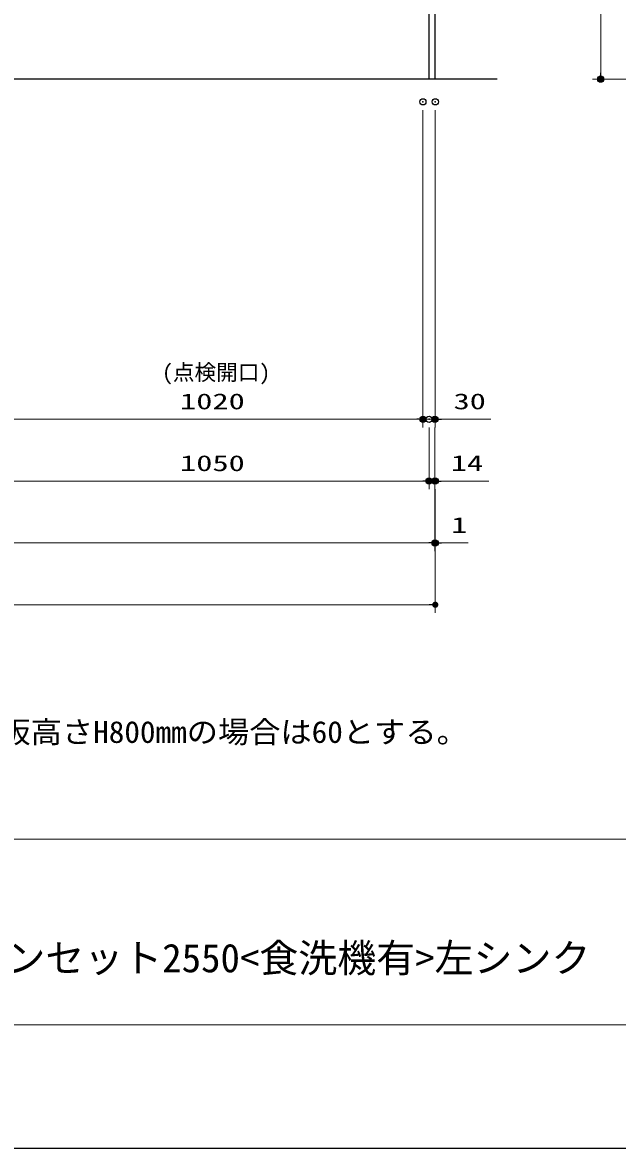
# Model space of a CAD drawing. Units: millimetres, scale not verified. Extents: x -9797 to 9797, y -4555 to 4555.
# Drawn here: x -5925 to -4482, y -4455 to -1724 of the extents above; entities that cross this region are included whole.
import ezdxf
from ezdxf.enums import TextEntityAlignment as Align

# ---------------------------------------------------------------- set-up
doc = ezdxf.new("R2010")
doc.units = ezdxf.units.MM
doc.header["$LTSCALE"] = 30
doc.header["$PDMODE"] = 32
doc.header["$PDSIZE"] = 15
for name, color, linetype, lineweight in [('0-0_0', 7, 'Continuous', 25), ('0-1_KABE', 4, 'Continuous', 25), ('0-3_寸法ﾚｲﾔｰ', 30, 'Continuous', 13), ('0-4_DEFPOINTS', 7, 'Continuous', 25), ('0-6_図面枠', 3, 'Continuous', 15)]:
    doc.layers.add(name, color=color, linetype=linetype, lineweight=lineweight)
doc.styles.add('ＭＳ ゴシック', font='')
doc.styles.get('ＭＳ ゴシック').set_extended_font_data('MS Gothic')

# ---------------------------------------------------------------- blocks, each defined once
blk = doc.blocks.new('_DOT')
at = {"layer": '0-0_0', "color": 30}
blk.add_line((-15, 0), (-30, 0), dxfattribs=at)
for points in [[(0, 0), (-15, 0), (-14.88, 1.88)], [(0, 0), (-14.88, -1.88), (-15, 0)], [(0, 0), (-14.88, 1.88), (-14.53, 3.73)], [(0, 0), (-14.53, -3.73), (-14.88, -1.88)], [(0, 0), (-14.53, 3.73), (-13.95, 5.52)], [(0, 0), (-13.95, -5.52), (-14.53, -3.73)], [(0, 0), (-13.95, 5.52), (-13.14, 7.23)], [(0, 0), (-13.14, -7.23), (-13.95, -5.52)], [(0, 0), (-13.14, 7.23), (-12.14, 8.82)], [(0, 0), (-12.14, -8.82), (-13.14, -7.23)], [(0, 0), (-12.14, 8.82), (-10.93, 10.27)], [(0, 0), (-10.93, -10.27), (-12.14, -8.82)], [(0, 0), (-10.93, 10.27), (-9.56, 11.56)], [(0, 0), (-9.56, -11.56), (-10.93, -10.27)], [(0, 0), (-9.56, 11.56), (-8.04, 12.66)], [(0, 0), (-8.04, -12.66), (-9.56, -11.56)], [(0, 0), (-8.04, 12.66), (-6.39, 13.57)], [(0, 0), (-6.39, -13.57), (-8.04, -12.66)], [(0, 0), (-6.39, 13.57), (-4.64, 14.27)], [(0, 0), (-4.64, -14.27), (-6.39, -13.57)], [(0, 0), (-4.64, 14.27), (-2.81, 14.73)], [(0, 0), (-2.81, -14.73), (-4.64, -14.27)], [(0, 0), (-2.81, 14.73), (-0.94, 14.97)], [(0, 0), (-0.94, -14.97), (-2.81, -14.73)], [(0, 0), (-0.94, 14.97), (0.94, 14.97)], [(0, 0), (0.94, -14.97), (-0.94, -14.97)], [(0, 0), (0.94, 14.97), (2.81, 14.73)], [(0, 0), (2.81, 14.73), (4.64, 14.27)], [(0, 0), (4.64, 14.27), (6.39, 13.57)], [(0, 0), (6.39, 13.57), (8.04, 12.66)], [(0, 0), (8.04, 12.66), (9.56, 11.56)], [(0, 0), (9.56, 11.56), (10.93, 10.27)], [(0, 0), (10.93, 10.27), (12.14, 8.82)], [(0, 0), (12.14, 8.82), (13.14, 7.23)], [(0, 0), (13.14, 7.23), (13.95, 5.52)], [(0, 0), (13.95, 5.52), (14.53, 3.73)], [(0, 0), (14.53, 3.73), (14.88, 1.88)], [(0, 0), (14.88, 1.88), (15, 0)], [(0, 0), (2.81, -14.73), (0.94, -14.97)], [(0, 0), (4.64, -14.27), (2.81, -14.73)], [(0, 0), (6.39, -13.57), (4.64, -14.27)], [(0, 0), (8.04, -12.66), (6.39, -13.57)], [(0, 0), (9.56, -11.56), (8.04, -12.66)], [(0, 0), (10.93, -10.27), (9.56, -11.56)], [(0, 0), (12.14, -8.82), (10.93, -10.27)], [(0, 0), (13.14, -7.23), (12.14, -8.82)], [(0, 0), (13.95, -5.52), (13.14, -7.23)], [(0, 0), (14.53, -3.73), (13.95, -5.52)], [(0, 0), (14.88, -1.88), (14.53, -3.73)], [(0, 0), (15, 0), (14.88, -1.88)]]:
    blk.add_solid(points, dxfattribs=at)

msp = doc.modelspace()

# ---------------------------------------------------------------- linework, layer by layer
at = {"layer": '0-0_0'}
msp.add_lwpolyline([(-4938.56, -1023.93), (-4924.56, -1023.93), (-4924.56, -1860.93), (-4938.56, -1860.93)], close=True, dxfattribs=at)
at = {"layer": '0-1_KABE'}
msp.add_line((-4773.56, -1860.93), (-7623.56, -1860.93), dxfattribs=at)
at = {"layer": '0-3_寸法ﾚｲﾔｰ'}
for p, q in [((-4522.23, -1025.93), (-4522.23, -1845.93)), ((-4222.23, -1860.93), (-4542.23, -1860.93)), ((-4953.56, -1935.93), (-4953.56, -2705.93)), ((-4953.56, -1935.93), (-4953.56, -2705.93)), ((-4923.56, -1935.93), (-4923.56, -2705.93)), ((-4968.56, -2685.93), (-5958.56, -2685.93)), ((-4968.56, -2685.93), (-4983.56, -2685.93)), ((-4923.56, -2685.93), (-4953.56, -2685.93)), ((-4923.56, -2685.93), (-4788.8, -2685.93)), ((-4908.56, -2685.93), (-4893.56, -2685.93)), ((-4938.56, -2705.93), (-4938.56, -2855.93)), ((-4938.56, -2705.93), (-4938.56, -2855.93)), ((-4924.56, -2705.93), (-4924.56, -3005.93)), ((-4924.56, -2705.93), (-4924.56, -2855.93)), ((-4953.56, -2835.93), (-5973.56, -2835.93)), ((-4953.56, -2835.93), (-4968.56, -2835.93)), ((-4924.56, -2835.93), (-4938.56, -2835.93)), ((-4924.56, -2835.93), (-4793.56, -2835.93)), ((-4909.56, -2835.93), (-4894.56, -2835.93)), ((-4924.56, -2855.93), (-4924.56, -3005.93)), ((-4923.56, -2855.93), (-4923.56, -3155.93)), ((-4923.56, -2855.93), (-4923.56, -3005.93)), ((-7457.56, -2985.93), (-4939.56, -2985.93)), ((-4939.56, -2985.93), (-4954.56, -2985.93)), ((-4924.56, -2985.93), (-4923.56, -2985.93)), ((-4923.56, -2985.93), (-4844.04, -2985.93)), ((-4908.56, -2985.93), (-4893.56, -2985.93)), ((-4938.56, -3135.93), (-7458.56, -3135.93))]:
    msp.add_line(p, q, dxfattribs=at)
at = {"layer": '0-4_DEFPOINTS'}
msp.add_line((2902.77, -4455), (-9697.23, -4455), dxfattribs=at)
for p in [(-4522.23, -1860.93), (-4953.56, -1915.93), (-4923.56, -1915.93), (-4953.56, -2685.93), (-4938.56, -2685.93), (-4924.56, -2685.93), (-4938.56, -2835.93), (-4924.56, -2835.93), (-4923.56, -2835.93), (-4923.56, -2835.93), (-4924.56, -2985.93), (-4923.56, -2985.93)]:
    msp.add_point(p, dxfattribs=at)
at = {"layer": '0-6_図面枠'}
msp.add_line((-9397.23, -3705), (2602.77, -3705), dxfattribs=at)
msp.add_lwpolyline([(-9397.23, -4155), (2602.77, -4155), (2602.77, 4155), (-9397.23, 4155)], close=True, dxfattribs=at)

# ---------------------------------------------------------------- block references
at = {"layer": '0-3_寸法ﾚｲﾔｰ', "xscale": 0.5, "yscale": 0.5}
for p, rotation in [((-4522.23, -1860.93), 270), ((-4923.56, -2685.93), 180), ((-4924.56, -2835.93), 180), ((-4923.56, -2985.93), 180)]:
    msp.add_blockref('_DOT', p, dxfattribs=dict(at, rotation=rotation))
for p in [(-4953.56, -2685.93), (-4953.56, -2685.93), (-4938.56, -2835.93), (-4938.56, -2835.93), (-4924.56, -2985.93), (-4924.56, -2985.93), (-4923.56, -3135.93)]:
    msp.add_blockref('_DOT', p, dxfattribs=at)

# ---------------------------------------------------------------- texts
at = {"layer": '0-0_0', "style": 'ＭＳ ゴシック', "width": 1.05}
msp.add_text('※1. 天板高さH800mmの場合は60とする。', height=52.92, dxfattribs=at).set_placement((-6245.65, -3486.96), align=Align.BOTTOM_LEFT)
at = {"layer": '0-3_寸法ﾚｲﾔｰ', "style": 'ＭＳ ゴシック'}
msp.add_text('(点検開口)', height=38.48, dxfattribs=at).set_placement((-5586.23, -2602.85), align=Align.BOTTOM_LEFT)
at = {"layer": '0-3_寸法ﾚｲﾔｰ', "style": 'ＭＳ ゴシック', "width": 1.5}
for s, p in [('1020', (-5542.61, -2673.33)), ('30', (-4879.28, -2673.33)), ('1050', (-5542.61, -2823.33)), ('14', (-4885.94, -2823.33)), ('1', (-4884.99, -2973.33))]:
    msp.add_text(s, height=38.49, dxfattribs=at).set_placement(p, align=Align.BOTTOM_LEFT)
at = {"layer": '0-6_図面枠', "style": 'ＭＳ ゴシック'}
msp.add_text('キッチンセット2550<食洗機有>左シンク\u3000設備図面 ', height=69.27, dxfattribs=at).set_placement((-6247.23, -4048.32), align=Align.BOTTOM_LEFT)

doc.saveas('drawing.dxf')
